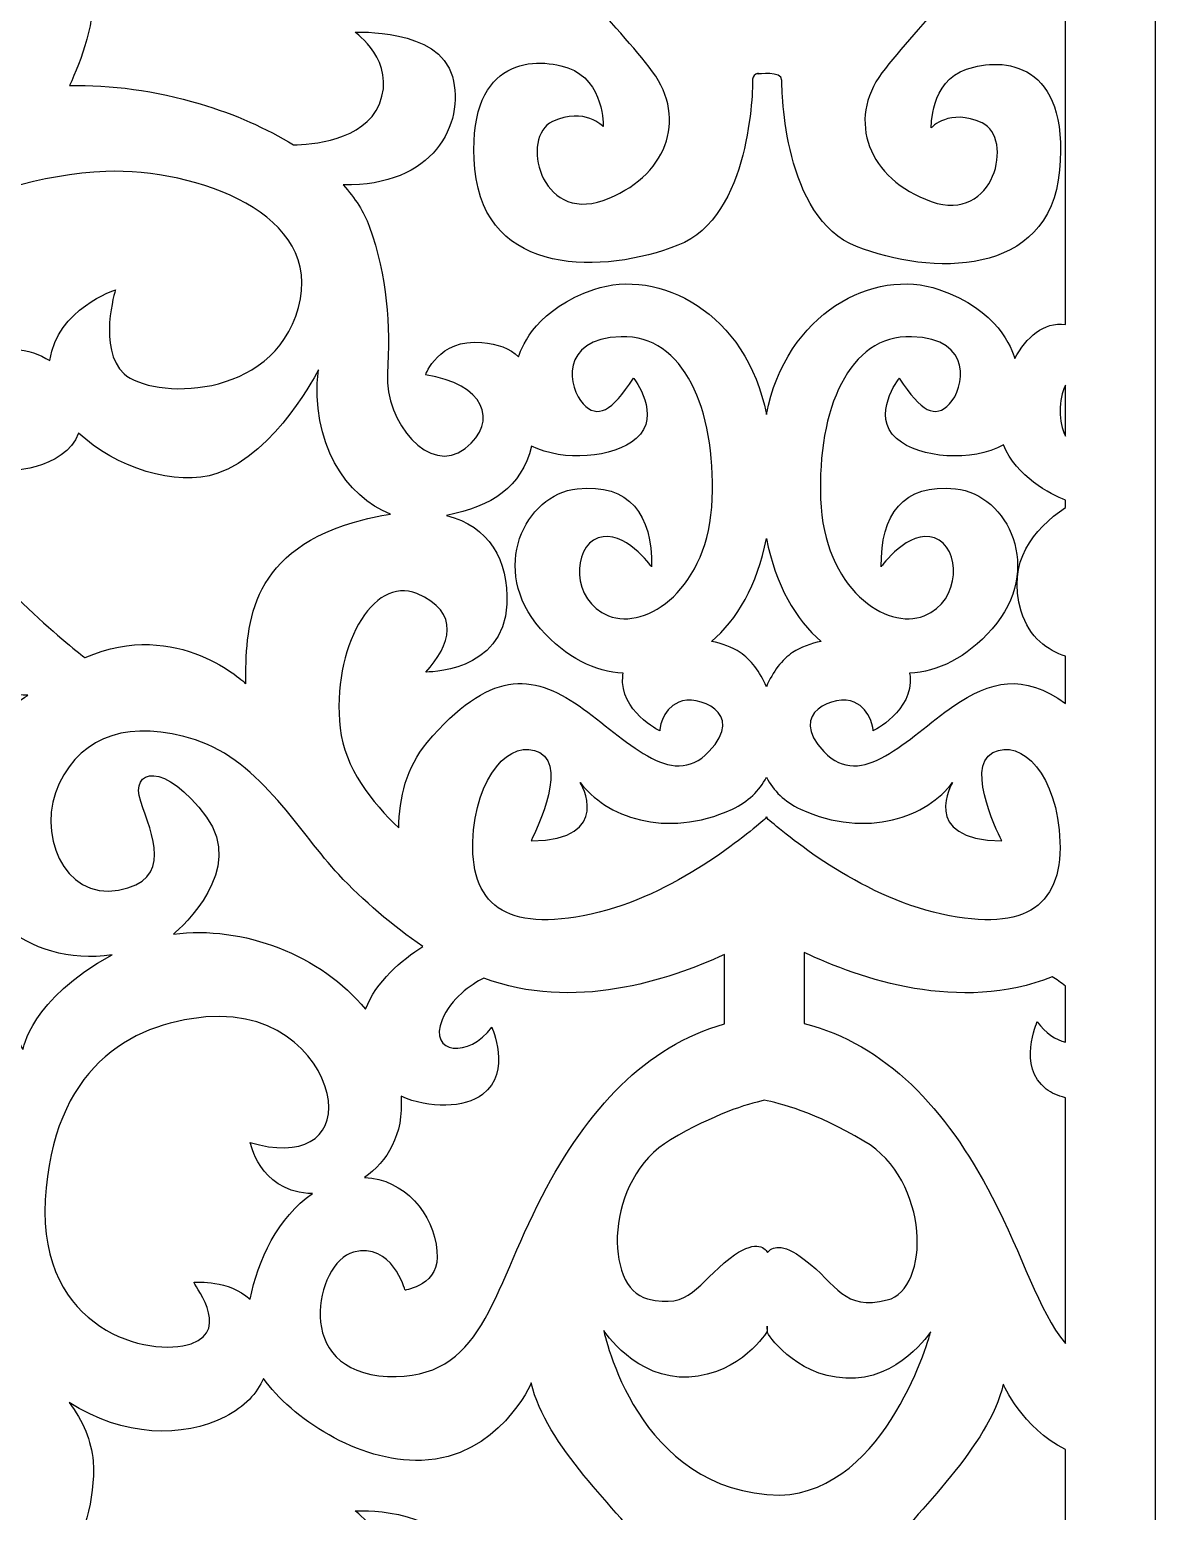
# Model space of a CAD drawing. Header units: centimetres. Extents: x -27.5 to -15.8, y -2.4 to 9.5.
# Drawn here: x -23.537 to -21.897, y 5.765 to 7.922 of the extents above; entities that cross this region are included whole.
import ezdxf

# ---------------------------------------------------------------- set-up
doc = ezdxf.new("R2010")
doc.units = ezdxf.units.CM
doc.header["$MEASUREMENT"] = 0
doc.layers.add('layer 1', color=7, linetype='Continuous')

msp = doc.modelspace()

# ---------------------------------------------------------------- linework, layer by layer
at = {"layer": 'layer 1', "color": 250}
for points, knots in [([(-21.89665, -2.43716), (-21.89665, -2.43716), (-27.5, -2.43716), (-27.5, -2.43716), (-27.5, -2.43716), (-27.5, -2.43716), (-27.5, 9.5), (-27.5, 9.5), (-27.5, 9.5), (-27.5, 9.5), (-21.89665, 9.5), (-21.89665, 9.5), (-21.89665, 9.5), (-21.89665, 9.5), (-21.89665, -2.43716), (-21.89665, -2.43716)], [0, 0, 0, 0, 0.2, 0.2, 0.2, 0.2, 0.4, 0.4, 0.4, 0.4, 0.6, 0.6, 0.6, 0.6, 1, 1, 1, 1]), ([(-22.02772, 8.01702), (-22.02772, 8.01702), (-22.02772, 7.49293), (-22.02772, 7.49293), (-22.02772, 7.49293), (-22.05931, 7.49726), (-22.08468, 7.47435), (-22.10155, 7.44329), (-22.10155, 7.44329), (-22.10532, 7.45737), (-22.1256, 7.51462), (-22.21207, 7.5441), (-22.21207, 7.5441), (-22.3067, 7.57633), (-22.43469, 7.51004), (-22.46329, 7.36169), (-22.46329, 7.36169), (-22.49188, 7.51004), (-22.61989, 7.57633), (-22.71449, 7.5441), (-22.71449, 7.5441), (-22.7963, 7.51621), (-22.81891, 7.46348), (-22.82429, 7.44594), (-22.82429, 7.44594), (-22.83716, 7.45795), (-22.85491, 7.46502), (-22.87766, 7.46696), (-22.87766, 7.46696), (-22.94131, 7.47244), (-22.9598, 7.41966), (-22.9598, 7.41966), (-22.9598, 7.41966), (-22.87559, 7.40693), (-22.85096, 7.35236), (-22.9023, 7.31233), (-22.9023, 7.31233), (-22.95365, 7.27233), (-23.01935, 7.35054), (-23.01527, 7.42149), (-23.01527, 7.42149), (-23.01115, 7.49243), (-23.01527, 7.56156), (-23.04194, 7.63617), (-23.04194, 7.63617), (-23.04937, 7.65689), (-23.06236, 7.67707), (-23.07986, 7.69618), (-23.07986, 7.69618), (-22.94843, 7.69379), (-22.90179, 7.78514), (-22.92074, 7.85393), (-22.92074, 7.85393), (-22.94043, 7.92545), (-23.06253, 7.91848), (-23.06253, 7.91848), (-23.06253, 7.91848), (-23.06253, 7.91848), (-23.00149, 7.87659), (-23.02711, 7.8138), (-23.02711, 7.8138), (-23.04878, 7.76065), (-23.12817, 7.75496), (-23.15215, 7.75448), (-23.15215, 7.75448), (-23.19126, 7.77869), (-23.23786, 7.79926), (-23.28837, 7.81442), (-23.28837, 7.81442), (-23.35364, 7.83404), (-23.4184, 7.84195), (-23.47865, 7.84092), (-23.47865, 7.84092), (-23.46121, 7.8772), (-23.43997, 7.93431), (-23.44419, 7.99092), (-23.44419, 7.99092), (-23.44706, 8.02958), (-23.46866, 8.07029), (-23.5022, 8.10222), (-23.5022, 8.10222), (-23.41728, 8.03534), (-23.31886, 8.03071), (-23.25178, 8.06464), (-23.25178, 8.06464), (-23.22275, 8.07934), (-23.20532, 8.09935), (-23.19605, 8.12068), (-23.19605, 8.12068), (-23.15486, 8.06314), (-23.05901, 7.99822), (-22.96596, 8.00122), (-22.96596, 8.00122), (-22.85301, 8.00487), (-22.80577, 8.11401), (-22.80577, 8.11401), (-22.80577, 8.11401), (-22.78525, 8.02306), (-22.68052, 7.93028), (-22.62916, 7.86115), (-22.62916, 7.86115), (-22.57782, 7.79203), (-22.60863, 7.70652), (-22.70105, 7.67375), (-22.70105, 7.67375), (-22.79346, 7.64101), (-22.82222, 7.76654), (-22.77498, 7.7884), (-22.77498, 7.7884), (-22.72777, 7.81022), (-22.70105, 7.7811), (-22.70105, 7.7811), (-22.70105, 7.7811), (-22.70105, 7.7811), (-22.699, 7.84842), (-22.75239, 7.86661), (-22.75239, 7.86661), (-22.80577, 7.8848), (-22.9023, 7.87752), (-22.88793, 7.71925), (-22.88793, 7.71925), (-22.87354, 7.56097), (-22.699, 7.56645), (-22.5922, 7.60829), (-22.5922, 7.60829), (-22.48541, 7.65012), (-22.48335, 7.8357), (-22.48335, 7.85023), (-22.48335, 7.85023), (-22.48335, 7.85474), (-22.47999, 7.85733), (-22.47536, 7.85877), (-22.47536, 7.85877), (-22.47536, 7.85877), (-22.47569, 7.85758), (-22.47569, 7.85758), (-22.47569, 7.85758), (-22.47569, 7.85758), (-22.44078, 7.86305), (-22.44078, 7.84848), (-22.44078, 7.84848), (-22.44078, 7.83395), (-22.43873, 7.64838), (-22.33194, 7.60654), (-22.33194, 7.60654), (-22.22516, 7.5647), (-22.05059, 7.55922), (-22.03621, 7.7175), (-22.03621, 7.7175), (-22.02183, 7.87577), (-22.11835, 7.88305), (-22.17176, 7.86485), (-22.17176, 7.86485), (-22.22516, 7.84667), (-22.22309, 7.77937), (-22.22309, 7.77937), (-22.22309, 7.77937), (-22.22309, 7.77937), (-22.1964, 7.80847), (-22.14917, 7.78664), (-22.14917, 7.78664), (-22.10194, 7.76481), (-22.1307, 7.63928), (-22.22309, 7.67204), (-22.22309, 7.67204), (-22.31552, 7.70477), (-22.34631, 7.79027), (-22.29498, 7.8594), (-22.29498, 7.8594), (-22.24364, 7.92855), (-22.1389, 8.02131), (-22.11835, 8.11228), (-22.11835, 8.11228), (-22.11835, 8.11228), (-22.09088, 8.04877), (-22.02772, 8.01702)], [0, 0, 0, 0, 0.0222222, 0.0222222, 0.0222222, 0.0222222, 0.0444444, 0.0444444, 0.0444444, 0.0444444, 0.0666667, 0.0666667, 0.0666667, 0.0666667, 0.0888889, 0.0888889, 0.0888889, 0.0888889, 0.1111111, 0.1111111, 0.1111111, 0.1111111, 0.1333333, 0.1333333, 0.1333333, 0.1333333, 0.1555556, 0.1555556, 0.1555556, 0.1555556, 0.1777778, 0.1777778, 0.1777778, 0.1777778, 0.2, 0.2, 0.2, 0.2, 0.2222222, 0.2222222, 0.2222222, 0.2222222, 0.2444444, 0.2444444, 0.2444444, 0.2444444, 0.2666667, 0.2666667, 0.2666667, 0.2666667, 0.2888889, 0.2888889, 0.2888889, 0.2888889, 0.3111111, 0.3111111, 0.3111111, 0.3111111, 0.3333333, 0.3333333, 0.3333333, 0.3333333, 0.3555556, 0.3555556, 0.3555556, 0.3555556, 0.3777778, 0.3777778, 0.3777778, 0.3777778, 0.4, 0.4, 0.4, 0.4, 0.4222222, 0.4222222, 0.4222222, 0.4222222, 0.4444444, 0.4444444, 0.4444444, 0.4444444, 0.4666667, 0.4666667, 0.4666667, 0.4666667, 0.4888889, 0.4888889, 0.4888889, 0.4888889, 0.5111111, 0.5111111, 0.5111111, 0.5111111, 0.5333333, 0.5333333, 0.5333333, 0.5333333, 0.5555556, 0.5555556, 0.5555556, 0.5555556, 0.5777778, 0.5777778, 0.5777778, 0.5777778, 0.6, 0.6, 0.6, 0.6, 0.6222222, 0.6222222, 0.6222222, 0.6222222, 0.6444444, 0.6444444, 0.6444444, 0.6444444, 0.6666667, 0.6666667, 0.6666667, 0.6666667, 0.6888889, 0.6888889, 0.6888889, 0.6888889, 0.7111111, 0.7111111, 0.7111111, 0.7111111, 0.7333333, 0.7333333, 0.7333333, 0.7333333, 0.7555556, 0.7555556, 0.7555556, 0.7555556, 0.7777778, 0.7777778, 0.7777778, 0.7777778, 0.8, 0.8, 0.8, 0.8, 0.8222222, 0.8222222, 0.8222222, 0.8222222, 0.8444444, 0.8444444, 0.8444444, 0.8444444, 0.8666667, 0.8666667, 0.8666667, 0.8666667, 0.8888889, 0.8888889, 0.8888889, 0.8888889, 0.9111111, 0.9111111, 0.9111111, 0.9111111, 0.9333333, 0.9333333, 0.9333333, 0.9333333, 0.9555556, 0.9555556, 0.9555556, 0.9555556, 1, 1, 1, 1]), ([(-23.50725, 7.44034), (-23.53613, 7.45899), (-23.57686, 7.46471), (-23.62431, 7.44419), (-23.62431, 7.44419), (-23.62431, 7.44419), (-23.58182, 7.57436), (-23.6265, 7.60229), (-23.6265, 7.60229), (-23.67117, 7.63022), (-23.67381, 7.62791), (-23.67381, 7.62791), (-23.67381, 7.62791), (-23.67381, 7.62791), (-23.67358, 7.63933), (-23.67487, 7.65524), (-23.67487, 7.65524), (-23.62085, 7.6769), (-23.51792, 7.713), (-23.42568, 7.71592), (-23.42568, 7.71592), (-23.29321, 7.7201), (-23.10713, 7.65444), (-23.14497, 7.51754), (-23.14497, 7.51754), (-23.18282, 7.38062), (-23.35945, 7.38483), (-23.39885, 7.42115), (-23.39885, 7.42115), (-23.43828, 7.45746), (-23.4116, 7.54336), (-23.4116, 7.54336), (-23.4116, 7.54336), (-23.4116, 7.54336), (-23.49644, 7.51632), (-23.50725, 7.44034)], [0, 0, 0, 0, 0.1, 0.1, 0.1, 0.1, 0.2, 0.2, 0.2, 0.2, 0.3, 0.3, 0.3, 0.3, 0.4, 0.4, 0.4, 0.4, 0.5, 0.5, 0.5, 0.5, 0.6, 0.6, 0.6, 0.6, 0.7, 0.7, 0.7, 0.7, 0.8, 0.8, 0.8, 0.8, 1, 1, 1, 1]), ([(-22.99879, 6.75976), (-23.03767, 6.79657), (-23.07783, 6.84756), (-23.08422, 6.9051), (-23.08422, 6.9051), (-23.09711, 7.02118), (-23.03696, 7.12774), (-22.97251, 7.10111), (-22.97251, 7.10111), (-22.90806, 7.07447), (-22.92311, 7.02499), (-22.95962, 6.98691), (-22.95962, 6.98691), (-22.95962, 6.98691), (-22.84578, 6.98502), (-22.84147, 7.08587), (-22.84147, 7.08587), (-22.83873, 7.15026), (-22.86773, 7.19942), (-22.92925, 7.21472), (-22.92925, 7.21472), (-22.86273, 7.229), (-22.82061, 7.25469), (-22.8053, 7.31588), (-22.8053, 7.31588), (-22.75916, 7.29274), (-22.68606, 7.29844), (-22.65305, 7.32673), (-22.65305, 7.32673), (-22.6145, 7.35982), (-22.65678, 7.4149), (-22.65678, 7.4149), (-22.65678, 7.4149), (-22.68913, 7.36532), (-22.70903, 7.35541), (-22.73019, 7.37743), (-22.73019, 7.37743), (-22.75133, 7.39947), (-22.76632, 7.47251), (-22.67485, 7.4752), (-22.67485, 7.4752), (-22.58339, 7.47792), (-22.53766, 7.36988), (-22.54222, 7.2389), (-22.54222, 7.2389), (-22.5468, 7.10789), (-22.63827, 7.04712), (-22.69316, 7.06874), (-22.69316, 7.06874), (-22.74804, 7.09035), (-22.74652, 7.16867), (-22.7084, 7.18218), (-22.7084, 7.18218), (-22.67028, 7.19567), (-22.63066, 7.1403), (-22.63066, 7.1403), (-22.63066, 7.1403), (-22.62913, 7.21593), (-22.66266, 7.26184), (-22.7389, 7.25373), (-22.7389, 7.25373), (-22.81511, 7.24564), (-22.86846, 7.13625), (-22.79225, 7.04982), (-22.79225, 7.04982), (-22.75433, 7.00683), (-22.71263, 6.98757), (-22.67183, 6.98505), (-22.67183, 6.98505), (-22.67216, 6.9836), (-22.67241, 6.98217), (-22.67255, 6.98068), (-22.67255, 6.98068), (-22.67744, 6.93014), (-22.61877, 6.9013), (-22.61877, 6.9013), (-22.61877, 6.9013), (-22.61877, 6.9013), (-22.61715, 6.9316), (-22.59108, 6.94313), (-22.59108, 6.94313), (-22.565, 6.9547), (-22.49166, 6.92871), (-22.54707, 6.87096), (-22.54707, 6.87096), (-22.60249, 6.81323), (-22.66746, 6.88989), (-22.73621, 6.93746), (-22.73621, 6.93746), (-22.80495, 6.98502), (-22.86724, 6.99075), (-22.95748, 6.88418), (-22.95748, 6.88418), (-22.9878, 6.84833), (-22.99824, 6.8035), (-22.99879, 6.75976)], [0, 0, 0, 0, 0.04, 0.04, 0.04, 0.04, 0.08, 0.08, 0.08, 0.08, 0.12, 0.12, 0.12, 0.12, 0.16, 0.16, 0.16, 0.16, 0.2, 0.2, 0.2, 0.2, 0.24, 0.24, 0.24, 0.24, 0.28, 0.28, 0.28, 0.28, 0.32, 0.32, 0.32, 0.32, 0.36, 0.36, 0.36, 0.36, 0.4, 0.4, 0.4, 0.4, 0.44, 0.44, 0.44, 0.44, 0.48, 0.48, 0.48, 0.48, 0.52, 0.52, 0.52, 0.52, 0.56, 0.56, 0.56, 0.56, 0.6, 0.6, 0.6, 0.6, 0.64, 0.64, 0.64, 0.64, 0.68, 0.68, 0.68, 0.68, 0.72, 0.72, 0.72, 0.72, 0.76, 0.76, 0.76, 0.76, 0.8, 0.8, 0.8, 0.8, 0.84, 0.84, 0.84, 0.84, 0.88, 0.88, 0.88, 0.88, 0.92, 0.92, 0.92, 0.92, 1, 1, 1, 1]), ([(-22.02772, 7.23717), (-22.02772, 7.23717), (-22.02772, 7.22662), (-22.02772, 7.22662), (-22.02772, 7.22662), (-22.07459, 7.19369), (-22.11345, 7.14893), (-22.09202, 7.07539), (-22.09202, 7.07539), (-22.08069, 7.03649), (-22.05292, 7.01835), (-22.02772, 7.00996), (-22.02772, 7.00996), (-22.02772, 7.00996), (-22.02772, 6.94097), (-22.02772, 6.94097), (-22.02772, 6.94097), (-22.08853, 6.98581), (-22.13756, 6.97401), (-22.19038, 6.93746), (-22.19038, 6.93746), (-22.25913, 6.88989), (-22.32411, 6.81323), (-22.3795, 6.87096), (-22.3795, 6.87096), (-22.43492, 6.92871), (-22.36157, 6.9547), (-22.33551, 6.94313), (-22.33551, 6.94313), (-22.30945, 6.9316), (-22.30781, 6.9013), (-22.30781, 6.9013), (-22.30781, 6.9013), (-22.30781, 6.9013), (-22.24915, 6.93014), (-22.25404, 6.98068), (-22.25404, 6.98068), (-22.25418, 6.98217), (-22.25442, 6.9836), (-22.25474, 6.98505), (-22.25474, 6.98505), (-22.21397, 6.98757), (-22.17226, 7.00683), (-22.13434, 7.04982), (-22.13434, 7.04982), (-22.05813, 7.13625), (-22.11147, 7.24564), (-22.1877, 7.25373), (-22.1877, 7.25373), (-22.26393, 7.26184), (-22.29745, 7.21593), (-22.29593, 7.1403), (-22.29593, 7.1403), (-22.29593, 7.1403), (-22.2563, 7.19567), (-22.21819, 7.18218), (-22.21819, 7.18218), (-22.18008, 7.16867), (-22.17855, 7.09035), (-22.23344, 7.06874), (-22.23344, 7.06874), (-22.28832, 7.04712), (-22.37978, 7.10789), (-22.38436, 7.2389), (-22.38436, 7.2389), (-22.38893, 7.36988), (-22.3432, 7.47792), (-22.25172, 7.4752), (-22.25172, 7.4752), (-22.16025, 7.47251), (-22.17525, 7.39947), (-22.19641, 7.37743), (-22.19641, 7.37743), (-22.21754, 7.35541), (-22.23745, 7.36532), (-22.26981, 7.4149), (-22.26981, 7.4149), (-22.26981, 7.4149), (-22.31211, 7.35982), (-22.27353, 7.32673), (-22.27353, 7.32673), (-22.23972, 7.29775), (-22.16379, 7.29249), (-22.11793, 7.31767), (-22.11793, 7.31767), (-22.09956, 7.27116), (-22.04925, 7.24605), (-22.02772, 7.23717)], [0, 0, 0, 0, 0.0434783, 0.0434783, 0.0434783, 0.0434783, 0.0869565, 0.0869565, 0.0869565, 0.0869565, 0.1304348, 0.1304348, 0.1304348, 0.1304348, 0.173913, 0.173913, 0.173913, 0.173913, 0.2173913, 0.2173913, 0.2173913, 0.2173913, 0.2608696, 0.2608696, 0.2608696, 0.2608696, 0.3043478, 0.3043478, 0.3043478, 0.3043478, 0.3478261, 0.3478261, 0.3478261, 0.3478261, 0.3913043, 0.3913043, 0.3913043, 0.3913043, 0.4347826, 0.4347826, 0.4347826, 0.4347826, 0.4782609, 0.4782609, 0.4782609, 0.4782609, 0.5217391, 0.5217391, 0.5217391, 0.5217391, 0.5652174, 0.5652174, 0.5652174, 0.5652174, 0.6086957, 0.6086957, 0.6086957, 0.6086957, 0.6521739, 0.6521739, 0.6521739, 0.6521739, 0.6956522, 0.6956522, 0.6956522, 0.6956522, 0.7391304, 0.7391304, 0.7391304, 0.7391304, 0.7826087, 0.7826087, 0.7826087, 0.7826087, 0.826087, 0.826087, 0.826087, 0.826087, 0.8695652, 0.8695652, 0.8695652, 0.8695652, 0.9130435, 0.9130435, 0.9130435, 0.9130435, 1, 1, 1, 1]), ([(-23.01076, 7.21684), (-23.02769, 7.21443), (-23.04592, 7.21042), (-23.06545, 7.20465), (-23.06545, 7.20465), (-23.22013, 7.15898), (-23.22171, 7.04971), (-23.22171, 6.9698), (-23.22171, 6.9698), (-23.22171, 6.9698), (-23.32053, 7.06686), (-23.45588, 7.00787), (-23.45588, 7.00787), (-23.45588, 7.00787), (-23.59601, 7.11438), (-23.63763, 7.20324), (-23.63763, 7.20324), (-23.67928, 7.29207), (-23.63492, 7.35631), (-23.59476, 7.35631), (-23.59476, 7.35631), (-23.55462, 7.35631), (-23.53926, 7.31131), (-23.57468, 7.27892), (-23.57468, 7.27892), (-23.57468, 7.27892), (-23.48465, 7.27983), (-23.46527, 7.33497), (-23.46527, 7.33497), (-23.41247, 7.28464), (-23.32273, 7.25604), (-23.26373, 7.27595), (-23.26373, 7.27595), (-23.17748, 7.30507), (-23.11589, 7.42693), (-23.11589, 7.42693), (-23.11589, 7.42693), (-23.12853, 7.32178), (-23.07533, 7.24149), (-23.01076, 7.21684)], [0, 0, 0, 0, 0.0909091, 0.0909091, 0.0909091, 0.0909091, 0.1818182, 0.1818182, 0.1818182, 0.1818182, 0.2727273, 0.2727273, 0.2727273, 0.2727273, 0.3636364, 0.3636364, 0.3636364, 0.3636364, 0.4545455, 0.4545455, 0.4545455, 0.4545455, 0.5454545, 0.5454545, 0.5454545, 0.5454545, 0.6363636, 0.6363636, 0.6363636, 0.6363636, 0.7272727, 0.7272727, 0.7272727, 0.7272727, 0.8181818, 0.8181818, 0.8181818, 0.8181818, 1, 1, 1, 1]), ([(-22.02772, 7.40472), (-22.02772, 7.40472), (-22.02772, 7.33026), (-22.02772, 7.33026), (-22.02772, 7.33026), (-22.03818, 7.3504), (-22.03798, 7.38378), (-22.02772, 7.40472)], [0, 0, 0, 0, 0.3333333, 0.3333333, 0.3333333, 0.3333333, 1, 1, 1, 1]), ([(-22.46329, 7.18145), (-22.47669, 7.11316), (-22.50603, 7.06308), (-22.54312, 7.03147), (-22.54312, 7.03147), (-22.52787, 7.02854), (-22.51351, 7.02326), (-22.50144, 7.01532), (-22.50144, 7.01532), (-22.48606, 7.0052), (-22.4727, 6.98719), (-22.46329, 6.96544), (-22.46329, 6.96544), (-22.45388, 6.98719), (-22.44053, 7.0052), (-22.42514, 7.01532), (-22.42514, 7.01532), (-22.41308, 7.02326), (-22.39871, 7.02854), (-22.38347, 7.03147), (-22.38347, 7.03147), (-22.42055, 7.06308), (-22.44988, 7.11316), (-22.46329, 7.18145)], [0, 0, 0, 0, 0.1428571, 0.1428571, 0.1428571, 0.1428571, 0.2857143, 0.2857143, 0.2857143, 0.2857143, 0.4285714, 0.4285714, 0.4285714, 0.4285714, 0.5714286, 0.5714286, 0.5714286, 0.5714286, 0.7142857, 0.7142857, 0.7142857, 0.7142857, 1, 1, 1, 1]), ([(-23.8141, 6.51041), (-23.81112, 6.51543), (-23.80837, 6.52078), (-23.80591, 6.52645), (-23.80591, 6.52645), (-23.75251, 6.64833), (-23.86135, 6.63923), (-23.87162, 6.62651), (-23.87162, 6.62651), (-23.87162, 6.62651), (-23.83246, 6.58835), (-23.85733, 6.54318), (-23.85733, 6.54318), (-23.88221, 6.49799), (-23.9494, 6.53766), (-23.94441, 6.60709), (-23.94441, 6.60709), (-23.93945, 6.67652), (-23.88968, 6.71179), (-23.8225, 6.7195), (-23.8225, 6.7195), (-23.75532, 6.72722), (-23.64572, 6.73202), (-23.62109, 6.87937), (-23.62109, 6.87937), (-23.62109, 6.87937), (-23.60547, 6.95176), (-23.61806, 6.98388), (-23.61806, 6.98388), (-23.61806, 6.98388), (-23.57392, 6.95036), (-23.53922, 6.95316), (-23.53922, 6.95316), (-23.53922, 6.95316), (-23.63701, 6.89217), (-23.63701, 6.7571), (-23.63701, 6.7571), (-23.63701, 6.64648), (-23.54281, 6.55668), (-23.41639, 6.57505), (-23.41639, 6.57505), (-23.53625, 6.51033), (-23.5461, 6.43697), (-23.5461, 6.43697), (-23.5461, 6.43697), (-23.5461, 6.43697), (-23.60625, 6.54923), (-23.72224, 6.53971), (-23.72224, 6.53971), (-23.75949, 6.53667), (-23.78993, 6.52597), (-23.8141, 6.51041)], [0, 0, 0, 0, 0.0714286, 0.0714286, 0.0714286, 0.0714286, 0.1428571, 0.1428571, 0.1428571, 0.1428571, 0.2142857, 0.2142857, 0.2142857, 0.2142857, 0.2857143, 0.2857143, 0.2857143, 0.2857143, 0.3571429, 0.3571429, 0.3571429, 0.3571429, 0.4285714, 0.4285714, 0.4285714, 0.4285714, 0.5, 0.5, 0.5, 0.5, 0.5714286, 0.5714286, 0.5714286, 0.5714286, 0.6428571, 0.6428571, 0.6428571, 0.6428571, 0.7142857, 0.7142857, 0.7142857, 0.7142857, 0.7857143, 0.7857143, 0.7857143, 0.7857143, 0.8571429, 0.8571429, 0.8571429, 0.8571429, 1, 1, 1, 1]), ([(-23.04722, 6.49583), (-23.11144, 6.57446), (-23.22628, 6.61868), (-23.32721, 6.60515), (-23.32721, 6.60515), (-23.31433, 6.61616), (-23.22246, 6.69886), (-23.27899, 6.77568), (-23.27899, 6.77568), (-23.33971, 6.85813), (-23.391, 6.84618), (-23.3748, 6.79836), (-23.3748, 6.79836), (-23.35859, 6.75056), (-23.32623, 6.68364), (-23.4072, 6.6693), (-23.4072, 6.6693), (-23.48814, 6.65496), (-23.52725, 6.75415), (-23.49351, 6.82467), (-23.49351, 6.82467), (-23.4598, 6.89519), (-23.38927, 6.91842), (-23.29474, 6.88798), (-23.29474, 6.88798), (-23.20024, 6.85753), (-23.14007, 6.74906), (-23.08638, 6.69198), (-23.08638, 6.69198), (-23.05078, 6.65414), (-23.00766, 6.61717), (-22.96385, 6.5871), (-22.96385, 6.5871), (-22.99462, 6.56776), (-23.03196, 6.53632), (-23.04722, 6.49583)], [0, 0, 0, 0, 0.1, 0.1, 0.1, 0.1, 0.2, 0.2, 0.2, 0.2, 0.3, 0.3, 0.3, 0.3, 0.4, 0.4, 0.4, 0.4, 0.5, 0.5, 0.5, 0.5, 0.6, 0.6, 0.6, 0.6, 0.7, 0.7, 0.7, 0.7, 0.8, 0.8, 0.8, 0.8, 1, 1, 1, 1]), ([(-22.46329, 6.83358), (-22.47351, 6.81429), (-22.48957, 6.79789), (-22.51285, 6.78725), (-22.51285, 6.78725), (-22.61062, 6.74248), (-22.69863, 6.77713), (-22.73448, 6.82622), (-22.73448, 6.82622), (-22.73448, 6.82622), (-22.68395, 6.74248), (-22.80617, 6.74106), (-22.80617, 6.74106), (-22.80617, 6.74106), (-22.75076, 6.84786), (-22.79315, 6.8695), (-22.79315, 6.8695), (-22.8355, 6.89117), (-22.88765, 6.83631), (-22.89091, 6.73961), (-22.89091, 6.73961), (-22.89418, 6.64288), (-22.8355, 6.60536), (-22.70677, 6.63713), (-22.70677, 6.63713), (-22.58797, 6.66643), (-22.48027, 6.75965), (-22.46436, 6.77387), (-22.46436, 6.77387), (-22.46436, 6.77387), (-22.46424, 6.77568), (-22.46424, 6.77568), (-22.46424, 6.77568), (-22.46424, 6.77568), (-22.46391, 6.77538), (-22.46329, 6.77481), (-22.46329, 6.77481), (-22.46266, 6.77538), (-22.46233, 6.77568), (-22.46233, 6.77568), (-22.46233, 6.77568), (-22.46233, 6.77568), (-22.46225, 6.77387), (-22.46225, 6.77387), (-22.46225, 6.77387), (-22.44638, 6.75969), (-22.33866, 6.66644), (-22.21982, 6.63713), (-22.21982, 6.63713), (-22.09108, 6.60536), (-22.03242, 6.64288), (-22.03566, 6.73961), (-22.03566, 6.73961), (-22.03894, 6.83631), (-22.09108, 6.89117), (-22.13346, 6.8695), (-22.13346, 6.8695), (-22.17581, 6.84786), (-22.12041, 6.74106), (-22.12041, 6.74106), (-22.12041, 6.74106), (-22.24264, 6.74248), (-22.1921, 6.82622), (-22.1921, 6.82622), (-22.1921, 6.82622), (-22.22796, 6.77713), (-22.31597, 6.74248), (-22.41374, 6.78725), (-22.41374, 6.78725), (-22.43701, 6.79789), (-22.45308, 6.81429), (-22.46329, 6.83358)], [0, 0, 0, 0, 0.0526316, 0.0526316, 0.0526316, 0.0526316, 0.1052632, 0.1052632, 0.1052632, 0.1052632, 0.1578947, 0.1578947, 0.1578947, 0.1578947, 0.2105263, 0.2105263, 0.2105263, 0.2105263, 0.2631579, 0.2631579, 0.2631579, 0.2631579, 0.3157895, 0.3157895, 0.3157895, 0.3157895, 0.3684211, 0.3684211, 0.3684211, 0.3684211, 0.4210526, 0.4210526, 0.4210526, 0.4210526, 0.4736842, 0.4736842, 0.4736842, 0.4736842, 0.5263158, 0.5263158, 0.5263158, 0.5263158, 0.5789474, 0.5789474, 0.5789474, 0.5789474, 0.6315789, 0.6315789, 0.6315789, 0.6315789, 0.6842105, 0.6842105, 0.6842105, 0.6842105, 0.7368421, 0.7368421, 0.7368421, 0.7368421, 0.7894737, 0.7894737, 0.7894737, 0.7894737, 0.8421053, 0.8421053, 0.8421053, 0.8421053, 0.8947368, 0.8947368, 0.8947368, 0.8947368, 1, 1, 1, 1]), ([(-23.04878, 6.25081), (-23.01591, 6.27349), (-22.99146, 6.31271), (-22.99557, 6.36937), (-22.99557, 6.36937), (-22.95444, 6.35004), (-22.90233, 6.35223), (-22.8767, 6.3718), (-22.8767, 6.3718), (-22.83391, 6.40448), (-22.86342, 6.46983), (-22.86342, 6.46983), (-22.86342, 6.46983), (-22.8959, 6.42409), (-22.95639, 6.4306), (-22.93573, 6.48028), (-22.93573, 6.48028), (-22.92263, 6.5118), (-22.89409, 6.53122), (-22.87497, 6.5412), (-22.87497, 6.5412), (-22.74521, 6.49203), (-22.60573, 6.53784), (-22.52443, 6.57565), (-22.52443, 6.57565), (-22.52443, 6.57565), (-22.52443, 6.47443), (-22.52443, 6.47443), (-22.52443, 6.47443), (-22.63909, 6.44172), (-22.72367, 6.35124), (-22.7899, 6.22384), (-22.7899, 6.22384), (-22.8651, 6.0792), (-22.87585, 5.95549), (-23.01546, 5.96121), (-23.01546, 5.96121), (-23.15513, 5.96693), (-23.12073, 6.12676), (-23.06488, 6.14201), (-23.06488, 6.14201), (-23.00905, 6.15721), (-22.98971, 6.08679), (-22.98971, 6.08679), (-22.98971, 6.08679), (-22.98971, 6.08679), (-22.93705, 6.09374), (-22.94317, 6.1437), (-22.94317, 6.1437), (-22.94773, 6.19835), (-22.99086, 6.24847), (-23.04878, 6.25081)], [0, 0, 0, 0, 0.0714286, 0.0714286, 0.0714286, 0.0714286, 0.1428571, 0.1428571, 0.1428571, 0.1428571, 0.2142857, 0.2142857, 0.2142857, 0.2142857, 0.2857143, 0.2857143, 0.2857143, 0.2857143, 0.3571429, 0.3571429, 0.3571429, 0.3571429, 0.4285714, 0.4285714, 0.4285714, 0.4285714, 0.5, 0.5, 0.5, 0.5, 0.5714286, 0.5714286, 0.5714286, 0.5714286, 0.6428571, 0.6428571, 0.6428571, 0.6428571, 0.7142857, 0.7142857, 0.7142857, 0.7142857, 0.7857143, 0.7857143, 0.7857143, 0.7857143, 0.8571429, 0.8571429, 0.8571429, 0.8571429, 1, 1, 1, 1]), ([(-22.02772, 6.52918), (-22.02772, 6.52918), (-22.02772, 6.44797), (-22.02772, 6.44797), (-22.02772, 6.44797), (-22.04164, 6.45126), (-22.05704, 6.46097), (-22.06879, 6.47753), (-22.06879, 6.47753), (-22.06879, 6.47753), (-22.09829, 6.41218), (-22.0555, 6.37952), (-22.0555, 6.37952), (-22.04814, 6.37389), (-22.03858, 6.36968), (-22.02772, 6.36701), (-22.02772, 6.36701), (-22.02772, 6.36701), (-22.02772, 6.00899), (-22.02772, 6.00899), (-22.02772, 6.00899), (-22.06757, 6.05737), (-22.08949, 6.13601), (-22.13423, 6.22207), (-22.13423, 6.22207), (-22.20215, 6.35272), (-22.28935, 6.44453), (-22.4085, 6.4751), (-22.4085, 6.4751), (-22.4085, 6.4751), (-22.4085, 6.57865), (-22.4085, 6.57865), (-22.4085, 6.57865), (-22.32731, 6.53987), (-22.18139, 6.48953), (-22.0469, 6.54299), (-22.0469, 6.54299), (-22.04073, 6.53923), (-22.03415, 6.53464), (-22.02772, 6.52918)], [0, 0, 0, 0, 0.0909091, 0.0909091, 0.0909091, 0.0909091, 0.1818182, 0.1818182, 0.1818182, 0.1818182, 0.2727273, 0.2727273, 0.2727273, 0.2727273, 0.3636364, 0.3636364, 0.3636364, 0.3636364, 0.4545455, 0.4545455, 0.4545455, 0.4545455, 0.5454545, 0.5454545, 0.5454545, 0.5454545, 0.6363636, 0.6363636, 0.6363636, 0.6363636, 0.7272727, 0.7272727, 0.7272727, 0.7272727, 0.8181818, 0.8181818, 0.8181818, 0.8181818, 1, 1, 1, 1]), ([(-23.21515, 6.07338), (-23.21519, 6.0734), (-23.21524, 6.07345), (-23.21526, 6.0735), (-23.21526, 6.0735), (-23.24749, 6.10204), (-23.2926, 6.09821), (-23.29689, 6.09821), (-23.29689, 6.09821), (-23.30119, 6.09821), (-23.24105, 6.02971), (-23.30119, 6.00879), (-23.30119, 6.00879), (-23.36133, 5.98787), (-23.5246, 6.0278), (-23.51387, 6.21811), (-23.51387, 6.21811), (-23.50313, 6.40842), (-23.39142, 6.47503), (-23.27971, 6.48453), (-23.27971, 6.48453), (-23.168, 6.49407), (-23.10785, 6.41792), (-23.10142, 6.36275), (-23.10142, 6.36275), (-23.09498, 6.30757), (-23.14007, 6.27901), (-23.21526, 6.30184), (-23.21526, 6.30184), (-23.21526, 6.30184), (-23.20238, 6.23335), (-23.13148, 6.22763), (-23.13148, 6.22763), (-23.12919, 6.22744), (-23.12687, 6.22735), (-23.1245, 6.22732), (-23.1245, 6.22732), (-23.17434, 6.19358), (-23.20471, 6.12995), (-23.21515, 6.07338)], [0, 0, 0, 0, 0.0909091, 0.0909091, 0.0909091, 0.0909091, 0.1818182, 0.1818182, 0.1818182, 0.1818182, 0.2727273, 0.2727273, 0.2727273, 0.2727273, 0.3636364, 0.3636364, 0.3636364, 0.3636364, 0.4545455, 0.4545455, 0.4545455, 0.4545455, 0.5454545, 0.5454545, 0.5454545, 0.5454545, 0.6363636, 0.6363636, 0.6363636, 0.6363636, 0.7272727, 0.7272727, 0.7272727, 0.7272727, 0.8181818, 0.8181818, 0.8181818, 0.8181818, 1, 1, 1, 1]), ([(-22.46643, 6.36321), (-22.44463, 6.35933), (-22.39298, 6.34634), (-22.32112, 6.30392), (-22.32112, 6.30392), (-22.22445, 6.2468), (-22.22389, 6.08826), (-22.28744, 6.0724), (-22.28744, 6.0724), (-22.35098, 6.05652), (-22.35914, 6.09402), (-22.40805, 6.13156), (-22.40805, 6.13156), (-22.44123, 6.15706), (-22.45563, 6.14926), (-22.46146, 6.14163), (-22.46146, 6.14163), (-22.46637, 6.1496), (-22.48035, 6.16076), (-22.51612, 6.13331), (-22.51612, 6.13331), (-22.565, 6.09577), (-22.57315, 6.05825), (-22.6367, 6.07413), (-22.6367, 6.07413), (-22.70026, 6.09), (-22.69968, 6.24857), (-22.60302, 6.30566), (-22.60302, 6.30566), (-22.53947, 6.34317), (-22.49172, 6.35765), (-22.46643, 6.36321)], [0, 0, 0, 0, 0.1111111, 0.1111111, 0.1111111, 0.1111111, 0.2222222, 0.2222222, 0.2222222, 0.2222222, 0.3333333, 0.3333333, 0.3333333, 0.3333333, 0.4444444, 0.4444444, 0.4444444, 0.4444444, 0.5555556, 0.5555556, 0.5555556, 0.5555556, 0.6666667, 0.6666667, 0.6666667, 0.6666667, 0.7777778, 0.7777778, 0.7777778, 0.7777778, 1, 1, 1, 1]), ([(-22.46209, 6.03446), (-22.46209, 6.03446), (-22.4618, 6.02475), (-22.4618, 6.02475), (-22.4618, 6.02475), (-22.4618, 6.02475), (-22.42434, 5.96266), (-22.34773, 5.95833), (-22.34773, 5.95833), (-22.27115, 5.954), (-22.22389, 6.02618), (-22.22389, 6.02618), (-22.22389, 6.02618), (-22.22389, 6.02618), (-22.28618, 5.79392), (-22.44359, 5.78806), (-22.44359, 5.78806), (-22.44359, 5.78806), (-22.44359, 5.78814), (-22.44359, 5.78814), (-22.44359, 5.78814), (-22.65268, 5.79121), (-22.70026, 6.02793), (-22.70026, 6.02793), (-22.70026, 6.02793), (-22.70026, 6.02793), (-22.65302, 5.95577), (-22.5764, 5.96008), (-22.5764, 5.96008), (-22.49981, 5.96442), (-22.46233, 6.0265), (-22.46233, 6.0265), (-22.46233, 6.0265), (-22.46233, 6.0265), (-22.46209, 6.03446), (-22.46209, 6.03446)], [0, 0, 0, 0, 0.1, 0.1, 0.1, 0.1, 0.2, 0.2, 0.2, 0.2, 0.3, 0.3, 0.3, 0.3, 0.4, 0.4, 0.4, 0.4, 0.5, 0.5, 0.5, 0.5, 0.6, 0.6, 0.6, 0.6, 0.7, 0.7, 0.7, 0.7, 0.8, 0.8, 0.8, 0.8, 1, 1, 1, 1]), ([(-22.02772, 5.85458), (-22.02772, 5.85458), (-22.02772, 5.33978), (-22.02772, 5.33978), (-22.02772, 5.33978), (-22.05931, 5.34412), (-22.08468, 5.32121), (-22.10155, 5.29014), (-22.10155, 5.29014), (-22.10532, 5.30422), (-22.1256, 5.36147), (-22.21207, 5.39095), (-22.21207, 5.39095), (-22.3067, 5.42319), (-22.43469, 5.35689), (-22.46329, 5.20854), (-22.46329, 5.20854), (-22.49188, 5.35689), (-22.61989, 5.42319), (-22.71449, 5.39095), (-22.71449, 5.39095), (-22.7963, 5.36306), (-22.81891, 5.31033), (-22.82429, 5.29279), (-22.82429, 5.29279), (-22.83716, 5.3048), (-22.85491, 5.31187), (-22.87766, 5.31382), (-22.87766, 5.31382), (-22.94131, 5.31929), (-22.9598, 5.26651), (-22.9598, 5.26651), (-22.9598, 5.26651), (-22.87559, 5.25379), (-22.85096, 5.19921), (-22.9023, 5.15918), (-22.9023, 5.15918), (-22.95365, 5.11918), (-23.01935, 5.19739), (-23.01527, 5.26835), (-23.01527, 5.26835), (-23.01115, 5.33928), (-23.01527, 5.40841), (-23.04194, 5.48302), (-23.04194, 5.48302), (-23.04937, 5.50374), (-23.06236, 5.52392), (-23.07986, 5.54303), (-23.07986, 5.54303), (-22.94843, 5.54065), (-22.90179, 5.63199), (-22.92074, 5.70078), (-22.92074, 5.70078), (-22.94043, 5.7723), (-23.06253, 5.76533), (-23.06253, 5.76533), (-23.06253, 5.76533), (-23.06253, 5.76533), (-23.00149, 5.72344), (-23.02711, 5.66065), (-23.02711, 5.66065), (-23.04878, 5.60751), (-23.12817, 5.60181), (-23.15215, 5.60133), (-23.15215, 5.60133), (-23.19126, 5.62554), (-23.23786, 5.64611), (-23.28837, 5.66128), (-23.28837, 5.66128), (-23.35364, 5.68089), (-23.4184, 5.6888), (-23.47865, 5.68777), (-23.47865, 5.68777), (-23.46121, 5.72405), (-23.43997, 5.78116), (-23.44419, 5.83778), (-23.44419, 5.83778), (-23.44633, 5.86664), (-23.45892, 5.89667), (-23.47913, 5.92331), (-23.47913, 5.92331), (-23.39993, 5.87239), (-23.31285, 5.8713), (-23.25178, 5.9022), (-23.25178, 5.9022), (-23.22275, 5.9169), (-23.20532, 5.93691), (-23.19605, 5.95824), (-23.19605, 5.95824), (-23.15486, 5.9007), (-23.05901, 5.83579), (-22.96596, 5.83878), (-22.96596, 5.83878), (-22.85301, 5.84243), (-22.80577, 5.95158), (-22.80577, 5.95158), (-22.80577, 5.95158), (-22.78525, 5.86063), (-22.68052, 5.76785), (-22.62916, 5.69871), (-22.62916, 5.69871), (-22.57782, 5.62959), (-22.60863, 5.54408), (-22.70105, 5.51131), (-22.70105, 5.51131), (-22.79346, 5.47858), (-22.82222, 5.6041), (-22.77498, 5.62596), (-22.77498, 5.62596), (-22.72777, 5.64778), (-22.70105, 5.61866), (-22.70105, 5.61866), (-22.70105, 5.61866), (-22.70105, 5.61866), (-22.699, 5.68599), (-22.75239, 5.70417), (-22.75239, 5.70417), (-22.80577, 5.72236), (-22.9023, 5.71509), (-22.88793, 5.55681), (-22.88793, 5.55681), (-22.87354, 5.39853), (-22.699, 5.40401), (-22.5922, 5.44585), (-22.5922, 5.44585), (-22.48541, 5.48768), (-22.48335, 5.67326), (-22.48335, 5.6878), (-22.48335, 5.6878), (-22.48335, 5.6923), (-22.47999, 5.69489), (-22.47536, 5.69633), (-22.47536, 5.69633), (-22.47536, 5.69633), (-22.47569, 5.69515), (-22.47569, 5.69515), (-22.47569, 5.69515), (-22.47569, 5.69515), (-22.44078, 5.70062), (-22.44078, 5.68605), (-22.44078, 5.68605), (-22.44078, 5.67151), (-22.43873, 5.48595), (-22.33194, 5.44411), (-22.33194, 5.44411), (-22.22516, 5.40226), (-22.05059, 5.39678), (-22.03621, 5.55507), (-22.03621, 5.55507), (-22.02183, 5.71334), (-22.11835, 5.72061), (-22.17176, 5.70241), (-22.17176, 5.70241), (-22.22516, 5.68423), (-22.22309, 5.61693), (-22.22309, 5.61693), (-22.22309, 5.61693), (-22.22309, 5.61693), (-22.1964, 5.64604), (-22.14917, 5.6242), (-22.14917, 5.6242), (-22.10194, 5.60237), (-22.1307, 5.47685), (-22.22309, 5.5096), (-22.22309, 5.5096), (-22.31552, 5.54234), (-22.34631, 5.62784), (-22.29498, 5.69696), (-22.29498, 5.69696), (-22.24364, 5.76612), (-22.1389, 5.85888), (-22.11835, 5.94984), (-22.11835, 5.94984), (-22.11835, 5.94984), (-22.09088, 5.88633), (-22.02772, 5.85458)], [0, 0, 0, 0, 0.0222222, 0.0222222, 0.0222222, 0.0222222, 0.0444444, 0.0444444, 0.0444444, 0.0444444, 0.0666667, 0.0666667, 0.0666667, 0.0666667, 0.0888889, 0.0888889, 0.0888889, 0.0888889, 0.1111111, 0.1111111, 0.1111111, 0.1111111, 0.1333333, 0.1333333, 0.1333333, 0.1333333, 0.1555556, 0.1555556, 0.1555556, 0.1555556, 0.1777778, 0.1777778, 0.1777778, 0.1777778, 0.2, 0.2, 0.2, 0.2, 0.2222222, 0.2222222, 0.2222222, 0.2222222, 0.2444444, 0.2444444, 0.2444444, 0.2444444, 0.2666667, 0.2666667, 0.2666667, 0.2666667, 0.2888889, 0.2888889, 0.2888889, 0.2888889, 0.3111111, 0.3111111, 0.3111111, 0.3111111, 0.3333333, 0.3333333, 0.3333333, 0.3333333, 0.3555556, 0.3555556, 0.3555556, 0.3555556, 0.3777778, 0.3777778, 0.3777778, 0.3777778, 0.4, 0.4, 0.4, 0.4, 0.4222222, 0.4222222, 0.4222222, 0.4222222, 0.4444444, 0.4444444, 0.4444444, 0.4444444, 0.4666667, 0.4666667, 0.4666667, 0.4666667, 0.4888889, 0.4888889, 0.4888889, 0.4888889, 0.5111111, 0.5111111, 0.5111111, 0.5111111, 0.5333333, 0.5333333, 0.5333333, 0.5333333, 0.5555556, 0.5555556, 0.5555556, 0.5555556, 0.5777778, 0.5777778, 0.5777778, 0.5777778, 0.6, 0.6, 0.6, 0.6, 0.6222222, 0.6222222, 0.6222222, 0.6222222, 0.6444444, 0.6444444, 0.6444444, 0.6444444, 0.6666667, 0.6666667, 0.6666667, 0.6666667, 0.6888889, 0.6888889, 0.6888889, 0.6888889, 0.7111111, 0.7111111, 0.7111111, 0.7111111, 0.7333333, 0.7333333, 0.7333333, 0.7333333, 0.7555556, 0.7555556, 0.7555556, 0.7555556, 0.7777778, 0.7777778, 0.7777778, 0.7777778, 0.8, 0.8, 0.8, 0.8, 0.8222222, 0.8222222, 0.8222222, 0.8222222, 0.8444444, 0.8444444, 0.8444444, 0.8444444, 0.8666667, 0.8666667, 0.8666667, 0.8666667, 0.8888889, 0.8888889, 0.8888889, 0.8888889, 0.9111111, 0.9111111, 0.9111111, 0.9111111, 0.9333333, 0.9333333, 0.9333333, 0.9333333, 0.9555556, 0.9555556, 0.9555556, 0.9555556, 1, 1, 1, 1])]:
    msp.add_open_spline(points, degree=3, knots=knots, dxfattribs=at)

doc.saveas('drawing.dxf')
